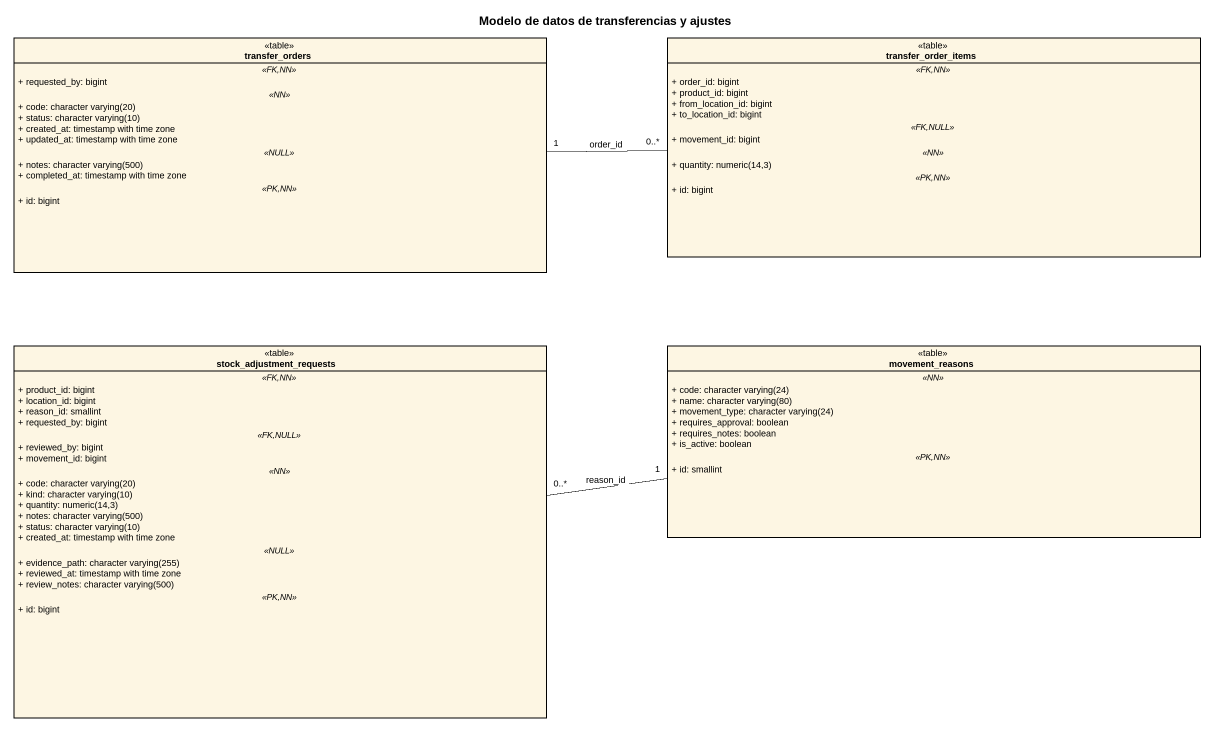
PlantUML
@startuml
title Modelo de datos de transferencias y ajustes
hide circle
hide empty members
skinparam classAttributeIconSize 0
class transfer_orders <<table>> {
  .. <<FK,NN>> ..
  + requested_by: bigint
  .. <<NN>> ..
  {field} + code: character varying(20)
  {field} + status: character varying(10)
  + created_at: timestamp with time zone
  + updated_at: timestamp with time zone
  .. <<NULL>> ..
  {field} + notes: character varying(500)
  + completed_at: timestamp with time zone
  .. <<PK,NN>> ..
  + id: bigint
}
class transfer_order_items <<table>> {
  .. <<FK,NN>> ..
  + order_id: bigint
  + product_id: bigint
  + from_location_id: bigint
  + to_location_id: bigint
  .. <<FK,NULL>> ..
  + movement_id: bigint
  .. <<NN>> ..
  {field} + quantity: numeric(14,3)
  .. <<PK,NN>> ..
  + id: bigint
}
class stock_adjustment_requests <<table>> {
  .. <<FK,NN>> ..
  + product_id: bigint
  + location_id: bigint
  + reason_id: smallint
  + requested_by: bigint
  .. <<FK,NULL>> ..
  + reviewed_by: bigint
  + movement_id: bigint
  .. <<NN>> ..
  {field} + code: character varying(20)
  {field} + kind: character varying(10)
  {field} + quantity: numeric(14,3)
  {field} + notes: character varying(500)
  {field} + status: character varying(10)
  + created_at: timestamp with time zone
  .. <<NULL>> ..
  {field} + evidence_path: character varying(255)
  + reviewed_at: timestamp with time zone
  {field} + review_notes: character varying(500)
  .. <<PK,NN>> ..
  + id: bigint
}
class movement_reasons <<table>> {
  .. <<NN>> ..
  {field} + code: character varying(24)
  {field} + name: character varying(80)
  {field} + movement_type: character varying(24)
  + requires_approval: boolean
  + requires_notes: boolean
  + is_active: boolean
  .. <<PK,NN>> ..
  + id: smallint
}
transfer_order_items "0..*" -left- "1" transfer_orders : order_id
stock_adjustment_requests "0..*" -right- "1" movement_reasons : reason_id
@enduml
